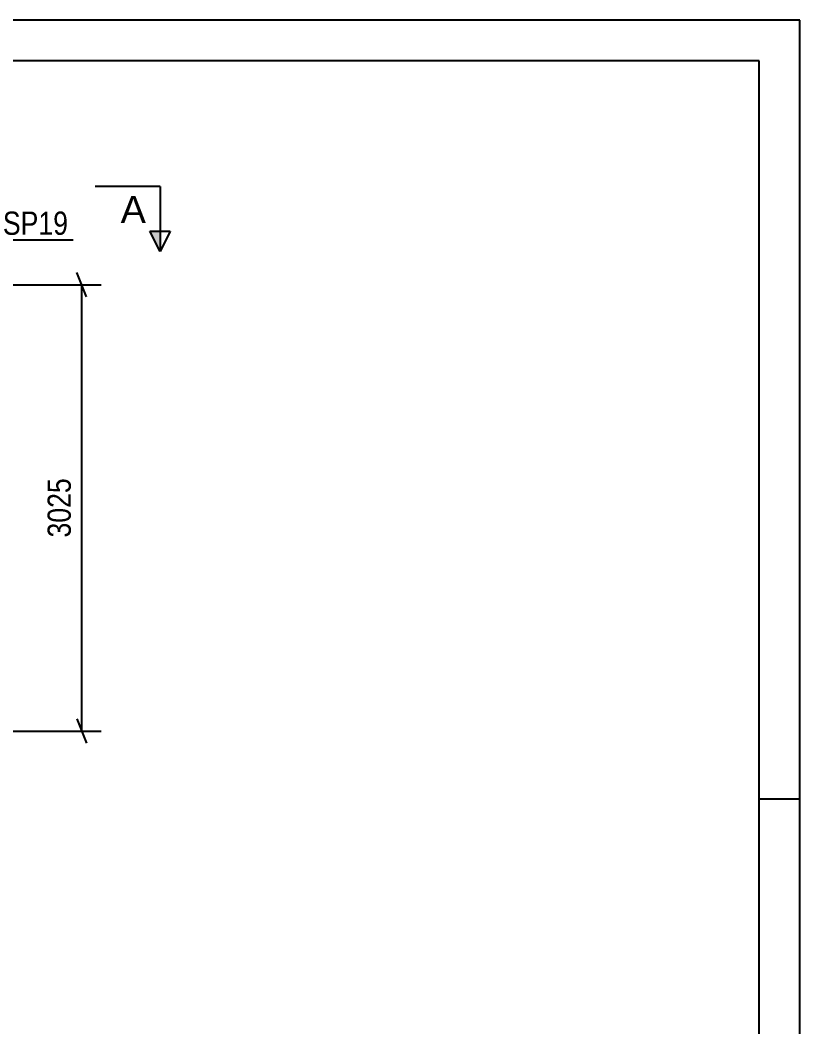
# Model space of a CAD drawing. Header units: millimetres. Extents: x -787 to 402, y -866 to -25.
# Drawn here: x 306.2 to 402.2, y -149.2 to -25.1 of the extents above; entities that cross this region are included whole.
import ezdxf

# ---------------------------------------------------------------- set-up
doc = ezdxf.new("R2010")
doc.units = ezdxf.units.MM
doc.styles.add('Arial', font='arial.ttf', dxfattribs={"height": 0.2})
doc.styles.add('Arial Narrow', font='ARIALN.TTF', dxfattribs={"height": 0.2})

# ---------------------------------------------------------------- blocks, each defined once
blk = doc.blocks.new('Unknown-569028579-1134')
at = {"color": 5, "linetype": 'Continuous'}
for p, q in [((402.24, -25.13), (-786.76, -25.13)), ((402.24, -866.13), (402.24, -25.13)), ((397.24, -30.13), (-781.76, -30.13)), ((397.24, -861.13), (397.24, -30.13)), ((402.24, -121.13), (397.24, -121.13))]:
    blk.add_line(p, q, dxfattribs=at)
blk = doc.blocks.new('StraightDimension-569028579-65249 - 1369')
at = {"color": 7, "linetype": 'Continuous'}
for p, q in [((314.36, -59.23), (313.16, -56.23)), ((295.15, -57.73), (316.16, -57.73)), ((313.76, -112.73), (313.76, -57.73)), ((313.16, -111.23), (314.36, -114.23)), ((278.38, -112.73), (316.16, -112.73))]:
    blk.add_line(p, q, dxfattribs=at)
at = {"color": 0}
blk.add_wipeout([(313.01, -80.97), (308.81, -80.97), (308.81, -89.48), (313.01, -89.48)], dxfattribs=at)
at = {"color": 3, "style": 'Arial Narrow'}
blk.add_text('3025', height=2.863, rotation=90.0002, dxfattribs=at).set_placement((312.41, -88.88))
blk = doc.blocks.new('Mark-569028579-1520 - 1369')
at = {"color": 0}
blk.add_wipeout([(312.08, -51.58), (312.08, -48.58), (304.04, -48.58), (304.04, -51.58)], dxfattribs=at)
blk.add_wipeout([(312.08, -51.58), (312.08, -48.58), (304.04, -48.58), (304.04, -51.58)], dxfattribs=at)
at = {"color": 30, "linetype": 'Continuous'}
for p, q in [((302.2, -54.28), (303.44, -52.18)), ((303.44, -52.18), (312.68, -52.18))]:
    blk.add_line(p, q, dxfattribs=at)
at = {"color": 3, "style": 'Arial Narrow'}
blk.add_text('SP19', height=2.863, dxfattribs=at).set_placement((304.04, -51.58))
blk = doc.blocks.new('SectionMark-569028579-2222 - 1369')
at = {"linetype": 'Continuous'}
blk.add_hatch(color=6, dxfattribs=at).paths.add_polyline_path([(322.16, -51.12), (323.41, -51.12), (323.41, -53.62)])
at = {"color": 6, "linetype": 'Continuous'}
for p, q in [((323.41, -45.62), (315.41, -45.62)), ((323.41, -45.62), (323.41, -53.62)), ((322.16, -51.12), (324.66, -51.12)), ((323.41, -53.62), (322.16, -51.12)), ((324.66, -51.12), (323.41, -53.62))]:
    blk.add_line(p, q, dxfattribs=at)
at = {"color": 0, "linetype": 'Continuous'}
blk.add_wipeout([(321.66, -50.12), (321.66, -46.62), (318.55, -46.62), (318.55, -50.12)], dxfattribs=at)
at = {"color": 3, "linetype": 'Continuous', "style": 'Arial'}
blk.add_text('A', height=3.34, dxfattribs=at).set_placement((318.55, -50.12))

msp = doc.modelspace()

# ---------------------------------------------------------------- block references
msp.add_blockref('Unknown-569028579-1134', (0, 0))

# ---------------------------------------------------------------- next in the draw order: block references
for name in ['Mark-569028579-1520 - 1369', 'StraightDimension-569028579-65249 - 1369']:
    msp.add_blockref(name, (0, 0))

# ---------------------------------------------------------------- next in the draw order: block references
msp.add_blockref('SectionMark-569028579-2222 - 1369', (0, 0))

doc.saveas('drawing.dxf')
